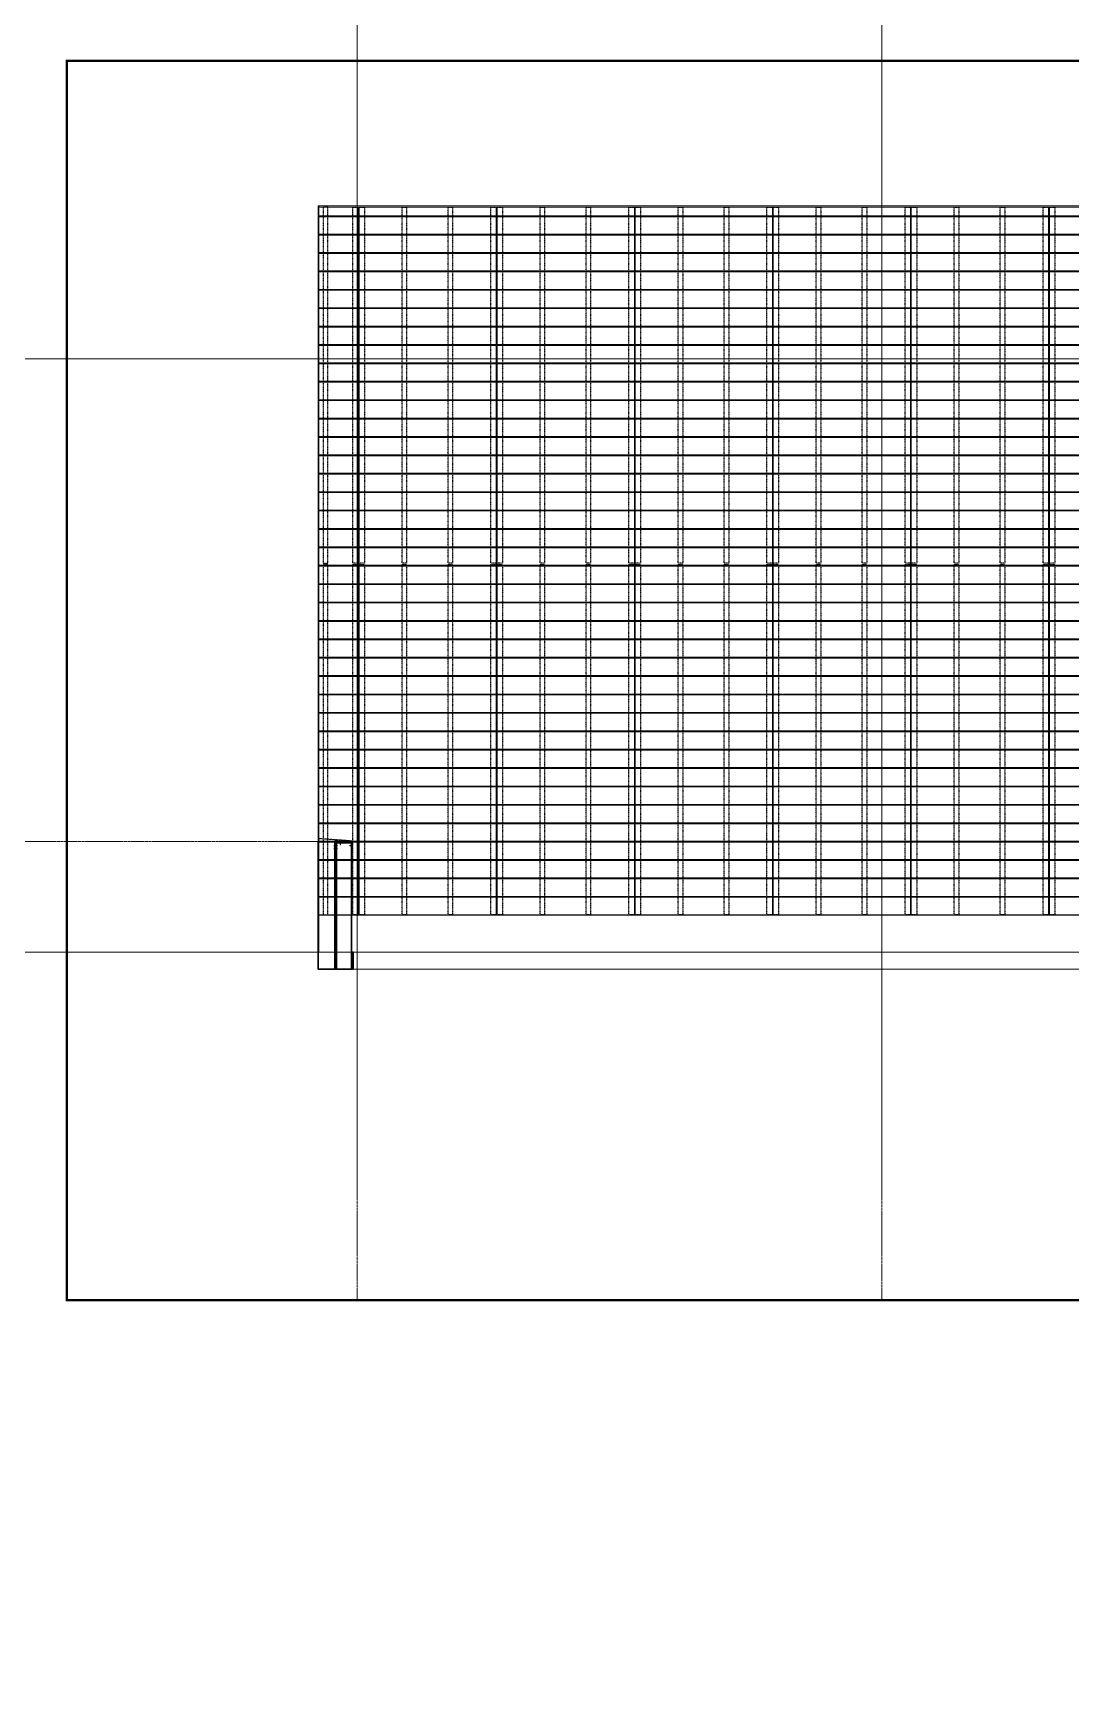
# Model space of a CAD drawing. Header units: inches. Extents: x 841 to 14369, y -4386 to -3225.
# Drawn here: x 12429 to 12880, y -4365 to -3639 of the extents above; entities that cross this region are included whole.
import ezdxf
from ezdxf.xclip import XClip

# ---------------------------------------------------------------- set-up
doc = ezdxf.new("R2010")
doc.units = ezdxf.units.IN
doc.header["$MEASUREMENT"] = 0
doc.header["$XCLIPFRAME"] = 0
for name, pattern in [('INC-200$0$NBK_CenterX2', [1.083333, 0.666667, -0.125, 0.166667, -0.125]), ('NBK_Center2', [0.270833, 0.166667, -0.03125, 0.041667, -0.03125]), ('NBK_CenterX2', [1.083333, 0.666667, -0.125, 0.166667, -0.125]), ('NBK_Hidden', [0.125, 0.083333, -0.041667]), ('NBK_Hidden2', [0.0625, 0.041667, -0.020833])]:
    doc.linetypes.add(name, pattern=pattern)
doc.layers.get('Defpoints').update_dxf_attribs({"color": 250, "lineweight": 0})
for name, color, linetype, lineweight in [('!Arch2', 8, 'Continuous', 9), ('!Extrusion', 140, 'Continuous', 25), ('!Gridline', 112, 'NBK_CenterX2', 5), ('!Hatch', 8, 'Continuous', 5), ('!Linetype_Center2', 222, 'NBK_Center2', 9), ('!Misc1', 254, 'Continuous', 5), ('!Misc2', 252, 'NBK_Hidden2', 5), ('!Terracotta', 31, 'Continuous', 20), ('INC-200$0$!Gridline', 112, 'INC-200$0$NBK_CenterX2', 5)]:
    doc.layers.add(name, color=color, linetype=linetype, lineweight=lineweight)
doc.layers.add('!Viewport', color=250, linetype='Continuous', lineweight=0, plot=False)

# ---------------------------------------------------------------- blocks, each defined once
blk = doc.blocks.new('A$C5F5E0522')
for p, q in [((-1332.01, -364.16), (-1332.01, 165.69)), ((-1104.01, -364.16), (-1104.01, 165.69)), ((442.95, 0), (-1655, 0)), ((-1655, -258), (442.95, -258))]:
    blk.add_line(p, q)
blk = doc.blocks.new('A$C5F5E09E8')
at = {"layer": '!Extrusion', "linetype": 'NBK_Hidden'}
for points in [[(-1116.81, -88.92), (-1116.81, 66), (-1118.84, 66), (-1118.84, -88.92)], [(-1105.91, -88.92), (-1105.91, 66), (-1100.84, 66), (-1100.84, -88.92)], [(-1084.51, -88.92), (-1084.51, 66), (-1082.56, 66), (-1082.56, -88.92)], [(-1064.51, -88.92), (-1064.51, 66), (-1062.56, 66), (-1062.56, -88.92)], [(-1045.91, -88.92), (-1045.91, 66), (-1040.84, 66), (-1040.84, -88.92)], [(-1024.51, -88.92), (-1024.51, 66), (-1022.56, 66), (-1022.56, -88.92)], [(-1004.51, -88.92), (-1004.51, 66), (-1002.56, 66), (-1002.56, -88.92)], [(-985.91, -88.92), (-985.91, 66), (-980.84, 66), (-980.84, -88.92)], [(-964.51, -88.92), (-964.51, 66), (-962.56, 66), (-962.56, -88.92)], [(-944.51, -88.92), (-944.51, 66), (-942.56, 66), (-942.56, -88.92)], [(-925.91, -88.92), (-925.91, 66), (-920.84, 66), (-920.84, -88.92)], [(-904.51, -88.92), (-904.51, 66), (-902.56, 66), (-902.56, -88.92)], [(-884.51, -88.92), (-884.51, 66), (-882.56, 66), (-882.56, -88.92)], [(-865.91, -88.92), (-865.91, 66), (-860.84, 66), (-860.84, -88.92)], [(-844.51, -88.92), (-844.51, 66), (-842.56, 66), (-842.56, -88.92)], [(-824.51, -88.92), (-824.51, 66), (-822.56, 66), (-822.56, -88.92)], [(-805.91, -88.92), (-805.91, 66), (-800.84, 66), (-800.84, -88.92)], [(-1118.84, -89.42), (-1118.84, -241.8), (-1116.81, -241.8), (-1116.81, -89.42)], [(-1100.84, -89.42), (-1100.84, -241.8), (-1105.91, -241.8), (-1105.91, -89.42)], [(-1082.56, -89.42), (-1082.56, -241.8), (-1084.51, -241.8), (-1084.51, -89.42)], [(-1062.56, -89.42), (-1062.56, -241.8), (-1064.51, -241.8), (-1064.51, -89.42)], [(-1040.84, -89.42), (-1040.84, -241.8), (-1045.91, -241.8), (-1045.91, -89.42)], [(-1022.56, -89.42), (-1022.56, -241.8), (-1024.51, -241.8), (-1024.51, -89.42)], [(-1002.56, -89.42), (-1002.56, -241.8), (-1004.51, -241.8), (-1004.51, -89.42)], [(-980.84, -89.42), (-980.84, -241.8), (-985.91, -241.8), (-985.91, -89.42)], [(-962.56, -89.42), (-962.56, -241.8), (-964.51, -241.8), (-964.51, -89.42)], [(-942.56, -89.42), (-942.56, -241.8), (-944.51, -241.8), (-944.51, -89.42)], [(-920.84, -89.42), (-920.84, -241.8), (-925.91, -241.8), (-925.91, -89.42)], [(-902.56, -89.42), (-902.56, -241.8), (-904.51, -241.8), (-904.51, -89.42)], [(-882.56, -89.42), (-882.56, -241.8), (-884.51, -241.8), (-884.51, -89.42)], [(-860.84, -89.42), (-860.84, -241.8), (-865.91, -241.8), (-865.91, -89.42)], [(-842.56, -89.42), (-842.56, -241.8), (-844.51, -241.8), (-844.51, -89.42)], [(-822.56, -89.42), (-822.56, -241.8), (-824.51, -241.8), (-824.51, -89.42)], [(-800.84, -89.42), (-800.84, -241.8), (-805.91, -241.8), (-805.91, -89.42)]]:
    blk.add_lwpolyline(points, close=True, dxfattribs=at)
blk = doc.blocks.new('*U831')
at = {"color": 0, "linetype": 'ByBlock'}
for p, q in [((0.1, -0.01), (-0.1, -0.04)), ((0.1, -0.07), (-0.1, -0.1)), ((0.1, -0.14), (-0.1, -0.16)), ((0.1, -0.2), (-0.1, -0.22)), ((0.1, -0.26), (-0.1, -0.29)), ((0.1, -0.32), (-0.1, -0.35)), ((0.1, -0.39), (-0.1, -0.41)), ((0.1, -0.45), (-0.1, -0.47)), ((0.1, -0.51), (-0.1, -0.54)), ((0.1, -0.57), (-0.1, -0.6)), ((0.1, -0.64), (-0.1, -0.66)), ((0.1, -0.7), (-0.1, -0.72)), ((0.02, -0.75), (-0.01, -0.93)), ((0, -1), (-0.01, -0.93)), ((0.08, -0.75), (0, -1))]:
    blk.add_line(p, q, dxfattribs=at)
blk.add_lwpolyline([(-0.17, 0.06), (0.17, 0.06, -0.999262), (0.17, 0), (-0.17, 0, -1.000932)], format="xyb", close=True)
for points in [[(0.07, 0), (-0.07, 0), (-0.07, -0.02)], [(0.07, 0), (0.1, -0.01), (0.07, -0.03), (0.07, -0.06)], [(-0.07, -0.08), (-0.07, -0.05), (-0.1, -0.04), (-0.07, -0.02)], [(-0.07, -0.14), (-0.07, -0.11), (-0.1, -0.1), (-0.07, -0.08)], [(-0.07, -0.2), (-0.07, -0.17), (-0.1, -0.16), (-0.07, -0.14)], [(-0.07, -0.27), (-0.07, -0.23), (-0.1, -0.22), (-0.07, -0.2)], [(-0.07, -0.33), (-0.07, -0.3), (-0.1, -0.29), (-0.07, -0.27)], [(-0.07, -0.39), (-0.07, -0.36), (-0.1, -0.35), (-0.07, -0.33)], [(-0.07, -0.45), (-0.07, -0.42), (-0.1, -0.41), (-0.07, -0.39)], [(-0.07, -0.52), (-0.07, -0.48), (-0.1, -0.47), (-0.07, -0.45)], [(-0.07, -0.58), (-0.07, -0.55), (-0.1, -0.54), (-0.07, -0.52)], [(-0.07, -0.64), (-0.07, -0.61), (-0.1, -0.6), (-0.07, -0.58)], [(-0.07, -0.7), (-0.07, -0.67), (-0.1, -0.66), (-0.07, -0.64)], [(-0.07, -0.77), (-0.07, -0.73), (-0.1, -0.72), (-0.07, -0.7)], [(0.07, -0.75), (0.08, -0.75), (0.08, -0.93), (0, -1), (-0.08, -0.93), (-0.08, -0.75), (-0.07, -0.75), (-0.07, -0.77)], [(0.07, -0.06), (0.1, -0.07), (0.07, -0.09), (0.07, -0.12)], [(0.07, -0.12), (0.1, -0.14), (0.07, -0.15), (0.07, -0.19)], [(0.07, -0.19), (0.1, -0.2), (0.07, -0.22), (0.07, -0.25)], [(0.07, -0.25), (0.1, -0.26), (0.07, -0.28), (0.07, -0.31)], [(0.07, -0.31), (0.1, -0.32), (0.07, -0.34), (0.07, -0.38)], [(0.07, -0.38), (0.1, -0.39), (0.07, -0.41), (0.07, -0.44)], [(0.07, -0.44), (0.1, -0.45), (0.07, -0.47), (0.07, -0.5)], [(0.07, -0.5), (0.1, -0.51), (0.07, -0.53), (0.07, -0.56)], [(0.07, -0.56), (0.1, -0.57), (0.07, -0.59), (0.07, -0.62)], [(0.07, -0.62), (0.1, -0.64), (0.07, -0.66), (0.07, -0.69)], [(0.07, -0.69), (0.1, -0.7), (0.07, -0.72), (0.07, -0.75)]]:
    blk.add_lwpolyline(points, dxfattribs=at)
for centre, radius, start, end in [((-0.04, -0.93), 0.0417, 132.5802, 180.5455), ((-0.05, -0.94), 0.0414, 11.0573, 109.1534)]:
    blk.add_arc(centre, radius, start, end, dxfattribs=at)
blk = doc.blocks.new('A$C5E8AE244')
at = {"layer": '!Hatch', "const_width": 0.0625}
blk.add_lwpolyline([(-6.42, 1.19), (-7.43, 1.26)], dxfattribs=at)
at = {"layer": '!Hatch'}
blk.add_lwpolyline([(-6.42, 1.15), (-7.44, 1.22), (-7.43, 1.3), (-6.42, 1.23)], close=True, dxfattribs=at)
at = {"layer": '!Misc1'}
blk.add_lwpolyline([(-14.49, 1.83), (-14.49, 1.87), (-14.45, 1.87)], dxfattribs=at)
at = {"layer": '!Misc2'}
for p, q in [((0.31, 0.19), (0.19, -2.12)), ((0.31, -2.12), (0.19, 0.19))]:
    blk.add_line(p, q, dxfattribs=at)
blk.add_lwpolyline([(0.39, -2.12), (0.39, 0.83), (-14.45, 1.87, 0.434812), (-14.49, 1.83), (-14.49, 0.45, 0.645045), (-14.43, 0.42), (-14.1, 0.71), (-14.15, 0.77), (-14.35, 0.6, -0.645045), (-14.41, 0.63), (-14.41, 1.74, -0.434812), (-14.37, 1.78), (0.31, 0.76), (0.31, -2.12)], format="xyb", close=True, dxfattribs=at)
for points in [[(-4.37, 0.19), (-5.37, 0.19), (-6.45, 1.09), (-7.44, 1.16), (-7.44, 1.22), (-6.42, 1.15), (-5.35, 0.25), (-4.37, 0.25)], [(0.13, -2.81), (0.13, 0.12), (-7.37, 0.12), (-7.37, -2.94), (-7.43, -2.94), (-7.43, 0.19), (0.13, 0.19), (0.19, 0.19), (0.19, -2.81)], [(0.19, 0.19), (0.31, 0.19), (0.31, -2.12), (0.19, -2.12)]]:
    blk.add_lwpolyline(points, close=True, dxfattribs=at)
at = {"layer": '!Misc2', "xscale": -1.279102632693, "yscale": 1.279102632693, "zscale": 1.279102632693}
blk.add_blockref('*U831', (-4.88, 0.25), dxfattribs=at)
at = {"layer": '!Misc2', "yscale": 1.279102632693, "zscale": 1.279102632693}
for p, xscale, rotation in [((-7.47, -1.24), -1.279102632693, 90), ((-7.47, -2.54), -1.279102632693, 90), ((0.39, -1.25), 1.279102632693, 270)]:
    blk.add_blockref('*U831', p, dxfattribs=dict(at, xscale=xscale, rotation=rotation))
blk = doc.blocks.new('A$C5F5E0AD2')
for p, q in [((-629.76, 324.5), (-1348.97, 324.5)), ((-1348.97, 324.5), (-1348.97, 0)), ((-1348.76, 0), (-1348.76, 324.5))]:
    blk.add_line(p, q)
at = {"lineweight": 30}
for p, q in [((-1341.73, 47.54), (-1341.73, -7.5)), ((-1341.1, 47.54), (-1341.1, -7.5)), ((-1334.48, -7.5), (-1334.48, 47.54)), ((-1334.48, 0), (-1333.73, 0)), ((-1333.73, 0), (-1333.73, -7.5))]:
    blk.add_line(p, q, dxfattribs=at)
for points in [[(-1348.97, 48), (-1348.97, -7.5), (-1333.73, -7.5)], [(-1334.48, 47.54), (-1341.73, 47.54)]]:
    blk.add_lwpolyline(points, dxfattribs=at)
at = {"color": 8, "const_width": 0.125}
blk.add_lwpolyline([(-1334.48, 47.61), (-1341.85, 47.61)], dxfattribs=at)
at = {"linetype": 'NBK_Hidden2'}
blk.add_lwpolyline([(-1341.85, 47.54), (-1334.48, 47.54), (-1334.48, 47.67), (-1341.85, 47.67)], close=True, dxfattribs=at)
for points in [[(-1348.76, 16), (-610.03, 16), (-610.03, 0), (-1348.76, 0)], [(-1333.73, 0), (-610.78, 0), (-610.78, -7.5), (-1333.73, -7.5)]]:
    blk.add_lwpolyline(points, close=True)
blk.add_blockref('A$C5E8AE244', (-1334.48, 47.55))
blk = doc.blocks.new('A$C5EC25172')
at = {"layer": '!Linetype_Center2'}
for p, q in [((-1331.39, 66), (-1331.39, -242)), ((-1271.39, 66), (-1271.39, -242)), ((-1211.39, 66), (-1211.39, -242)), ((-1151.39, 66), (-1151.39, -242)), ((-1091.39, 66), (-1091.39, -242)), ((-1031.39, 66), (-1031.39, -242)), ((-1348.76, 62), (-629.76, 62)), ((-1348.76, 46), (-629.76, 46)), ((-1348.76, 38), (-629.76, 38)), ((-1348.76, 22), (-629.76, 22)), ((-1348.76, 14), (-629.76, 14)), ((-1348.76, -2), (-629.76, -2)), ((-1348.76, -10), (-629.76, -10)), ((-1348.76, -26), (-629.76, -26)), ((-1348.76, -34), (-629.76, -34)), ((-1348.76, -50), (-629.76, -50)), ((-1348.76, -58), (-629.76, -58)), ((-1348.76, -74), (-629.76, -74)), ((-1348.76, -82), (-629.76, -82)), ((-1348.76, -98), (-629.76, -98)), ((-1348.76, -106), (-629.76, -106)), ((-1348.76, -122), (-880.01, -122)), ((-1348.76, -130), (-880.01, -130)), ((-1348.76, -138), (-880.01, -138)), ((-1348.76, -146), (-880.01, -146)), ((-1348.76, -154), (-880.01, -154)), ((-1348.76, -162), (-880.01, -162)), ((-1348.76, -170), (-880.01, -170)), ((-1348.76, -178), (-880.01, -178)), ((-1348.76, -186), (-880.01, -186)), ((-1348.76, -194), (-880.01, -194)), ((-1348.76, -202), (-880.01, -202)), ((-1348.76, -210), (-880.01, -210)), ((-1348.76, -218), (-880.01, -218)), ((-1348.76, -226), (-880.01, -226)), ((-1348.76, -234), (-880.01, -234)), ((-1348.76, -242), (-880.01, -242))]:
    blk.add_line(p, q, dxfattribs=at)
at = {"layer": '!Terracotta'}
for points in [[(-1331.58, 66), (-1348.76, 66), (-1348.76, 62.2), (-1331.58, 62.2)], [(-1331.2, 66), (-1271.58, 66), (-1271.58, 62.2), (-1331.2, 62.2)], [(-1211.58, 66), (-1271.2, 66), (-1271.2, 62.2), (-1211.58, 62.2)], [(-1211.2, 66), (-1151.58, 66), (-1151.58, 62.2), (-1211.2, 62.2)], [(-1091.58, 66), (-1151.2, 66), (-1151.2, 62.2), (-1091.58, 62.2)], [(-1091.2, 66), (-1031.58, 66), (-1031.58, 62.2), (-1091.2, 62.2)], [(-1031.2, 66), (-971.58, 66), (-971.58, 62.2), (-1031.2, 62.2)], [(-1331.58, 54.19), (-1348.76, 54.19), (-1348.76, 61.8), (-1331.58, 61.8)], [(-1331.2, 54.19), (-1271.58, 54.19), (-1271.58, 61.8), (-1331.2, 61.8)], [(-1211.58, 54.19), (-1271.2, 54.19), (-1271.2, 61.8), (-1211.58, 61.8)], [(-1211.2, 54.19), (-1151.58, 54.19), (-1151.58, 61.8), (-1211.2, 61.8)], [(-1091.58, 54.19), (-1151.2, 54.19), (-1151.2, 61.8), (-1091.58, 61.8)], [(-1091.2, 54.19), (-1031.58, 54.19), (-1031.58, 61.8), (-1091.2, 61.8)], [(-1031.2, 54.19), (-971.58, 54.19), (-971.58, 61.8), (-1031.2, 61.8)], [(-1331.58, 53.81), (-1348.76, 53.81), (-1348.76, 46.2), (-1331.58, 46.2)], [(-1331.2, 53.81), (-1271.58, 53.81), (-1271.58, 46.2), (-1331.2, 46.2)], [(-1211.58, 53.81), (-1271.2, 53.81), (-1271.2, 46.2), (-1211.58, 46.2)], [(-1211.2, 53.81), (-1151.58, 53.81), (-1151.58, 46.2), (-1211.2, 46.2)], [(-1091.58, 53.81), (-1151.2, 53.81), (-1151.2, 46.2), (-1091.58, 46.2)], [(-1091.2, 53.81), (-1031.58, 53.81), (-1031.58, 46.2), (-1091.2, 46.2)], [(-1031.2, 53.81), (-971.58, 53.81), (-971.58, 46.2), (-1031.2, 46.2)], [(-1331.58, 45.81), (-1348.76, 45.81), (-1348.76, 38.2), (-1331.58, 38.2)], [(-1331.2, 45.81), (-1271.58, 45.81), (-1271.58, 38.2), (-1331.2, 38.2)], [(-1211.58, 45.81), (-1271.2, 45.81), (-1271.2, 38.2), (-1211.58, 38.2)], [(-1211.2, 45.81), (-1151.58, 45.81), (-1151.58, 38.2), (-1211.2, 38.2)], [(-1091.58, 45.81), (-1151.2, 45.81), (-1151.2, 38.2), (-1091.58, 38.2)], [(-1091.2, 45.81), (-1031.58, 45.81), (-1031.58, 38.2), (-1091.2, 38.2)], [(-1031.2, 45.81), (-971.58, 45.81), (-971.58, 38.2), (-1031.2, 38.2)], [(-1331.58, 37.81), (-1348.76, 37.81), (-1348.76, 30.2), (-1331.58, 30.2)], [(-1331.2, 37.81), (-1271.58, 37.81), (-1271.58, 30.2), (-1331.2, 30.2)], [(-1211.58, 37.81), (-1271.2, 37.81), (-1271.2, 30.2), (-1211.58, 30.2)], [(-1211.2, 37.81), (-1151.58, 37.81), (-1151.58, 30.2), (-1211.2, 30.2)], [(-1091.58, 37.81), (-1151.2, 37.81), (-1151.2, 30.2), (-1091.58, 30.2)], [(-1091.2, 37.81), (-1031.58, 37.81), (-1031.58, 30.2), (-1091.2, 30.2)], [(-1031.2, 37.81), (-971.58, 37.81), (-971.58, 30.2), (-1031.2, 30.2)], [(-1331.58, 29.81), (-1348.76, 29.81), (-1348.76, 22.2), (-1331.58, 22.2)], [(-1331.2, 29.81), (-1271.58, 29.81), (-1271.58, 22.2), (-1331.2, 22.2)], [(-1211.58, 29.81), (-1271.2, 29.81), (-1271.2, 22.2), (-1211.58, 22.2)], [(-1211.2, 29.81), (-1151.58, 29.81), (-1151.58, 22.2), (-1211.2, 22.2)], [(-1091.58, 29.81), (-1151.2, 29.81), (-1151.2, 22.2), (-1091.58, 22.2)], [(-1091.2, 29.81), (-1031.58, 29.81), (-1031.58, 22.2), (-1091.2, 22.2)], [(-1031.2, 29.81), (-971.58, 29.81), (-971.58, 22.2), (-1031.2, 22.2)], [(-1331.58, 21.81), (-1348.76, 21.81), (-1348.76, 14.2), (-1331.58, 14.2)], [(-1331.2, 21.81), (-1271.58, 21.81), (-1271.58, 14.2), (-1331.2, 14.2)], [(-1211.58, 21.81), (-1271.2, 21.81), (-1271.2, 14.2), (-1211.58, 14.2)], [(-1211.2, 21.81), (-1151.58, 21.81), (-1151.58, 14.2), (-1211.2, 14.2)], [(-1091.58, 21.81), (-1151.2, 21.81), (-1151.2, 14.2), (-1091.58, 14.2)], [(-1091.2, 21.81), (-1031.58, 21.81), (-1031.58, 14.2), (-1091.2, 14.2)], [(-1031.2, 21.81), (-971.58, 21.81), (-971.58, 14.2), (-1031.2, 14.2)], [(-1331.58, 13.81), (-1348.76, 13.81), (-1348.76, 6.2), (-1331.58, 6.2)], [(-1331.2, 13.81), (-1271.58, 13.81), (-1271.58, 6.2), (-1331.2, 6.2)], [(-1211.58, 13.81), (-1271.2, 13.81), (-1271.2, 6.2), (-1211.58, 6.2)], [(-1211.2, 13.81), (-1151.58, 13.81), (-1151.58, 6.2), (-1211.2, 6.2)], [(-1091.58, 13.81), (-1151.2, 13.81), (-1151.2, 6.2), (-1091.58, 6.2)], [(-1091.2, 13.81), (-1031.58, 13.81), (-1031.58, 6.2), (-1091.2, 6.2)], [(-1031.2, 13.81), (-971.58, 13.81), (-971.58, 6.2), (-1031.2, 6.2)], [(-1331.58, 5.81), (-1348.76, 5.81), (-1348.76, -1.8), (-1331.58, -1.8)], [(-1331.2, 5.81), (-1271.58, 5.81), (-1271.58, -1.8), (-1331.2, -1.8)], [(-1211.58, 5.81), (-1271.2, 5.81), (-1271.2, -1.8), (-1211.58, -1.8)], [(-1211.2, 5.81), (-1151.58, 5.81), (-1151.58, -1.8), (-1211.2, -1.8)], [(-1091.58, 5.81), (-1151.2, 5.81), (-1151.2, -1.8), (-1091.58, -1.8)], [(-1091.2, 5.81), (-1031.58, 5.81), (-1031.58, -1.8), (-1091.2, -1.8)], [(-1031.2, 5.81), (-971.58, 5.81), (-971.58, -1.8), (-1031.2, -1.8)], [(-1331.58, -2.19), (-1348.76, -2.19), (-1348.76, -9.8), (-1331.58, -9.8)], [(-1331.2, -2.19), (-1271.58, -2.19), (-1271.58, -9.8), (-1331.2, -9.8)], [(-1211.58, -2.19), (-1271.2, -2.19), (-1271.2, -9.8), (-1211.58, -9.8)], [(-1211.2, -2.19), (-1151.58, -2.19), (-1151.58, -9.8), (-1211.2, -9.8)], [(-1091.58, -2.19), (-1151.2, -2.19), (-1151.2, -9.8), (-1091.58, -9.8)], [(-1091.2, -2.19), (-1031.58, -2.19), (-1031.58, -9.8), (-1091.2, -9.8)], [(-1031.2, -2.19), (-971.58, -2.19), (-971.58, -9.8), (-1031.2, -9.8)], [(-1331.58, -10.19), (-1348.76, -10.19), (-1348.76, -17.8), (-1331.58, -17.8)], [(-1331.2, -10.19), (-1271.58, -10.19), (-1271.58, -17.8), (-1331.2, -17.8)], [(-1211.58, -10.19), (-1271.2, -10.19), (-1271.2, -17.8), (-1211.58, -17.8)], [(-1211.2, -10.19), (-1151.58, -10.19), (-1151.58, -17.8), (-1211.2, -17.8)], [(-1091.58, -10.19), (-1151.2, -10.19), (-1151.2, -17.8), (-1091.58, -17.8)], [(-1091.2, -10.19), (-1031.58, -10.19), (-1031.58, -17.8), (-1091.2, -17.8)], [(-1031.2, -10.19), (-971.58, -10.19), (-971.58, -17.8), (-1031.2, -17.8)], [(-1331.58, -18.19), (-1348.76, -18.19), (-1348.76, -25.8), (-1331.58, -25.8)], [(-1331.2, -18.19), (-1271.58, -18.19), (-1271.58, -25.8), (-1331.2, -25.8)], [(-1211.58, -18.19), (-1271.2, -18.19), (-1271.2, -25.8), (-1211.58, -25.8)], [(-1211.2, -18.19), (-1151.58, -18.19), (-1151.58, -25.8), (-1211.2, -25.8)], [(-1091.58, -18.19), (-1151.2, -18.19), (-1151.2, -25.8), (-1091.58, -25.8)], [(-1091.2, -18.19), (-1031.58, -18.19), (-1031.58, -25.8), (-1091.2, -25.8)], [(-1031.2, -18.19), (-971.58, -18.19), (-971.58, -25.8), (-1031.2, -25.8)], [(-1331.58, -26.19), (-1348.76, -26.19), (-1348.76, -33.8), (-1331.58, -33.8)], [(-1331.2, -26.19), (-1271.58, -26.19), (-1271.58, -33.8), (-1331.2, -33.8)], [(-1211.58, -26.19), (-1271.2, -26.19), (-1271.2, -33.8), (-1211.58, -33.8)], [(-1211.2, -26.19), (-1151.58, -26.19), (-1151.58, -33.8), (-1211.2, -33.8)], [(-1091.58, -26.19), (-1151.2, -26.19), (-1151.2, -33.8), (-1091.58, -33.8)], [(-1091.2, -26.19), (-1031.58, -26.19), (-1031.58, -33.8), (-1091.2, -33.8)], [(-1031.2, -26.19), (-971.58, -26.19), (-971.58, -33.8), (-1031.2, -33.8)], [(-1331.58, -34.19), (-1348.76, -34.19), (-1348.76, -41.8), (-1331.58, -41.8)], [(-1331.2, -34.19), (-1271.58, -34.19), (-1271.58, -41.8), (-1331.2, -41.8)], [(-1211.58, -34.19), (-1271.2, -34.19), (-1271.2, -41.8), (-1211.58, -41.8)], [(-1211.2, -34.19), (-1151.58, -34.19), (-1151.58, -41.8), (-1211.2, -41.8)], [(-1091.58, -34.19), (-1151.2, -34.19), (-1151.2, -41.8), (-1091.58, -41.8)], [(-1091.2, -34.19), (-1031.58, -34.19), (-1031.58, -41.8), (-1091.2, -41.8)], [(-1031.2, -34.19), (-971.58, -34.19), (-971.58, -41.8), (-1031.2, -41.8)], [(-1331.58, -42.19), (-1348.76, -42.19), (-1348.76, -49.8), (-1331.58, -49.8)], [(-1331.2, -42.19), (-1271.58, -42.19), (-1271.58, -49.8), (-1331.2, -49.8)], [(-1211.58, -42.19), (-1271.2, -42.19), (-1271.2, -49.8), (-1211.58, -49.8)], [(-1211.2, -42.19), (-1151.58, -42.19), (-1151.58, -49.8), (-1211.2, -49.8)], [(-1091.58, -42.19), (-1151.2, -42.19), (-1151.2, -49.8), (-1091.58, -49.8)], [(-1091.2, -42.19), (-1031.58, -42.19), (-1031.58, -49.8), (-1091.2, -49.8)], [(-1031.2, -42.19), (-971.58, -42.19), (-971.58, -49.8), (-1031.2, -49.8)], [(-1331.58, -50.19), (-1348.76, -50.19), (-1348.76, -57.8), (-1331.58, -57.8)], [(-1331.2, -50.19), (-1271.58, -50.19), (-1271.58, -57.8), (-1331.2, -57.8)], [(-1211.58, -50.19), (-1271.2, -50.19), (-1271.2, -57.8), (-1211.58, -57.8)], [(-1211.2, -50.19), (-1151.58, -50.19), (-1151.58, -57.8), (-1211.2, -57.8)], [(-1091.58, -50.19), (-1151.2, -50.19), (-1151.2, -57.8), (-1091.58, -57.8)], [(-1091.2, -50.19), (-1031.58, -50.19), (-1031.58, -57.8), (-1091.2, -57.8)], [(-1031.2, -50.19), (-971.58, -50.19), (-971.58, -57.8), (-1031.2, -57.8)], [(-1331.58, -58.19), (-1348.76, -58.19), (-1348.76, -65.8), (-1331.58, -65.8)], [(-1331.2, -58.19), (-1271.58, -58.19), (-1271.58, -65.8), (-1331.2, -65.8)], [(-1211.58, -58.19), (-1271.2, -58.19), (-1271.2, -65.8), (-1211.58, -65.8)], [(-1211.2, -58.19), (-1151.58, -58.19), (-1151.58, -65.8), (-1211.2, -65.8)], [(-1091.58, -58.19), (-1151.2, -58.19), (-1151.2, -65.8), (-1091.58, -65.8)], [(-1091.2, -58.19), (-1031.58, -58.19), (-1031.58, -65.8), (-1091.2, -65.8)], [(-1031.2, -58.19), (-971.58, -58.19), (-971.58, -65.8), (-1031.2, -65.8)], [(-1331.58, -66.19), (-1348.76, -66.19), (-1348.76, -73.8), (-1331.58, -73.8)], [(-1331.2, -66.19), (-1271.58, -66.19), (-1271.58, -73.8), (-1331.2, -73.8)], [(-1211.58, -66.19), (-1271.2, -66.19), (-1271.2, -73.8), (-1211.58, -73.8)], [(-1211.2, -66.19), (-1151.58, -66.19), (-1151.58, -73.8), (-1211.2, -73.8)], [(-1091.58, -66.19), (-1151.2, -66.19), (-1151.2, -73.8), (-1091.58, -73.8)], [(-1091.2, -66.19), (-1031.58, -66.19), (-1031.58, -73.8), (-1091.2, -73.8)], [(-1031.2, -66.19), (-971.58, -66.19), (-971.58, -73.8), (-1031.2, -73.8)], [(-1331.58, -74.19), (-1348.76, -74.19), (-1348.76, -81.8), (-1331.58, -81.8)], [(-1331.2, -74.19), (-1271.58, -74.19), (-1271.58, -81.8), (-1331.2, -81.8)], [(-1211.58, -74.19), (-1271.2, -74.19), (-1271.2, -81.8), (-1211.58, -81.8)], [(-1211.2, -74.19), (-1151.58, -74.19), (-1151.58, -81.8), (-1211.2, -81.8)], [(-1091.58, -74.19), (-1151.2, -74.19), (-1151.2, -81.8), (-1091.58, -81.8)], [(-1091.2, -74.19), (-1031.58, -74.19), (-1031.58, -81.8), (-1091.2, -81.8)], [(-1031.2, -74.19), (-971.58, -74.19), (-971.58, -81.8), (-1031.2, -81.8)], [(-1331.58, -82.19), (-1348.76, -82.19), (-1348.76, -89.8), (-1331.58, -89.8)], [(-1331.2, -82.19), (-1271.58, -82.19), (-1271.58, -89.8), (-1331.2, -89.8)], [(-1211.58, -82.19), (-1271.2, -82.19), (-1271.2, -89.8), (-1211.58, -89.8)], [(-1211.2, -82.19), (-1151.58, -82.19), (-1151.58, -89.8), (-1211.2, -89.8)], [(-1091.58, -82.19), (-1151.2, -82.19), (-1151.2, -89.8), (-1091.58, -89.8)], [(-1091.2, -82.19), (-1031.58, -82.19), (-1031.58, -89.8), (-1091.2, -89.8)], [(-1031.2, -82.19), (-971.58, -82.19), (-971.58, -89.8), (-1031.2, -89.8)], [(-1331.58, -90.19), (-1348.76, -90.19), (-1348.76, -97.8), (-1331.58, -97.8)], [(-1331.2, -90.19), (-1271.58, -90.19), (-1271.58, -97.8), (-1331.2, -97.8)], [(-1211.58, -90.19), (-1271.2, -90.19), (-1271.2, -97.8), (-1211.58, -97.8)], [(-1211.2, -90.19), (-1151.58, -90.19), (-1151.58, -97.8), (-1211.2, -97.8)], [(-1091.58, -90.19), (-1151.2, -90.19), (-1151.2, -97.8), (-1091.58, -97.8)], [(-1091.2, -90.19), (-1031.58, -90.19), (-1031.58, -97.8), (-1091.2, -97.8)], [(-1031.2, -90.19), (-971.58, -90.19), (-971.58, -97.8), (-1031.2, -97.8)], [(-1331.58, -98.19), (-1348.76, -98.19), (-1348.76, -105.8), (-1331.58, -105.8)], [(-1331.2, -98.19), (-1271.58, -98.19), (-1271.58, -105.8), (-1331.2, -105.8)], [(-1211.58, -98.19), (-1271.2, -98.19), (-1271.2, -105.8), (-1211.58, -105.8)], [(-1211.2, -98.19), (-1151.58, -98.19), (-1151.58, -105.8), (-1211.2, -105.8)], [(-1091.58, -98.19), (-1151.2, -98.19), (-1151.2, -105.8), (-1091.58, -105.8)], [(-1091.2, -98.19), (-1031.58, -98.19), (-1031.58, -105.8), (-1091.2, -105.8)], [(-1031.2, -98.19), (-971.58, -98.19), (-971.58, -105.8), (-1031.2, -105.8)], [(-1331.58, -106.19), (-1348.76, -106.19), (-1348.76, -113.8), (-1331.58, -113.8)], [(-1331.2, -106.19), (-1271.58, -106.19), (-1271.58, -113.8), (-1331.2, -113.8)], [(-1211.58, -106.19), (-1271.2, -106.19), (-1271.2, -113.8), (-1211.58, -113.8)], [(-1211.2, -106.19), (-1151.58, -106.19), (-1151.58, -113.8), (-1211.2, -113.8)], [(-1091.58, -106.19), (-1151.2, -106.19), (-1151.2, -113.8), (-1091.58, -113.8)], [(-1091.2, -106.19), (-1031.58, -106.19), (-1031.58, -113.8), (-1091.2, -113.8)], [(-1031.2, -106.19), (-971.58, -106.19), (-971.58, -113.8), (-1031.2, -113.8)], [(-1331.58, -114.19), (-1348.76, -114.19), (-1348.76, -121.8), (-1331.58, -121.8)], [(-1331.2, -114.19), (-1271.58, -114.19), (-1271.58, -121.8), (-1331.2, -121.8)], [(-1211.58, -114.19), (-1271.2, -114.19), (-1271.2, -121.8), (-1211.58, -121.8)], [(-1211.2, -114.19), (-1151.58, -114.19), (-1151.58, -121.8), (-1211.2, -121.8)], [(-1091.58, -114.19), (-1151.2, -114.19), (-1151.2, -121.8), (-1091.58, -121.8)], [(-1091.2, -114.19), (-1031.58, -114.19), (-1031.58, -121.8), (-1091.2, -121.8)], [(-1031.2, -114.19), (-971.58, -114.19), (-971.58, -121.8), (-1031.2, -121.8)], [(-1331.58, -122.19), (-1348.76, -122.19), (-1348.76, -129.8), (-1331.58, -129.8)], [(-1331.2, -122.19), (-1271.58, -122.19), (-1271.58, -129.8), (-1331.2, -129.8)], [(-1211.58, -122.19), (-1271.2, -122.19), (-1271.2, -129.8), (-1211.58, -129.8)], [(-1211.2, -122.19), (-1151.58, -122.19), (-1151.58, -129.8), (-1211.2, -129.8)], [(-1091.58, -122.19), (-1151.2, -122.19), (-1151.2, -129.8), (-1091.58, -129.8)], [(-1091.2, -122.19), (-1031.58, -122.19), (-1031.58, -129.8), (-1091.2, -129.8)], [(-1031.2, -122.19), (-971.58, -122.19), (-971.58, -129.8), (-1031.2, -129.8)], [(-1331.58, -130.19), (-1348.76, -130.19), (-1348.76, -137.8), (-1331.58, -137.8)], [(-1331.2, -130.19), (-1271.58, -130.19), (-1271.58, -137.8), (-1331.2, -137.8)], [(-1211.58, -130.19), (-1271.2, -130.19), (-1271.2, -137.8), (-1211.58, -137.8)], [(-1211.2, -130.19), (-1151.58, -130.19), (-1151.58, -137.8), (-1211.2, -137.8)], [(-1091.58, -130.19), (-1151.2, -130.19), (-1151.2, -137.8), (-1091.58, -137.8)], [(-1091.2, -130.19), (-1031.58, -130.19), (-1031.58, -137.8), (-1091.2, -137.8)], [(-1031.2, -130.19), (-971.58, -130.19), (-971.58, -137.8), (-1031.2, -137.8)], [(-1331.58, -138.19), (-1348.76, -138.19), (-1348.76, -145.8), (-1331.58, -145.8)], [(-1331.2, -138.19), (-1271.58, -138.19), (-1271.58, -145.8), (-1331.2, -145.8)], [(-1211.58, -138.19), (-1271.2, -138.19), (-1271.2, -145.8), (-1211.58, -145.8)], [(-1211.2, -138.19), (-1151.58, -138.19), (-1151.58, -145.8), (-1211.2, -145.8)], [(-1091.58, -138.19), (-1151.2, -138.19), (-1151.2, -145.8), (-1091.58, -145.8)], [(-1091.2, -138.19), (-1031.58, -138.19), (-1031.58, -145.8), (-1091.2, -145.8)], [(-1031.2, -138.19), (-971.58, -138.19), (-971.58, -145.8), (-1031.2, -145.8)], [(-1331.58, -146.19), (-1348.76, -146.19), (-1348.76, -153.8), (-1331.58, -153.8)], [(-1331.2, -146.19), (-1271.58, -146.19), (-1271.58, -153.8), (-1331.2, -153.8)], [(-1211.58, -146.19), (-1271.2, -146.19), (-1271.2, -153.8), (-1211.58, -153.8)], [(-1211.2, -146.19), (-1151.58, -146.19), (-1151.58, -153.8), (-1211.2, -153.8)], [(-1091.58, -146.19), (-1151.2, -146.19), (-1151.2, -153.8), (-1091.58, -153.8)], [(-1091.2, -146.19), (-1031.58, -146.19), (-1031.58, -153.8), (-1091.2, -153.8)], [(-1031.2, -146.19), (-971.58, -146.19), (-971.58, -153.8), (-1031.2, -153.8)], [(-1331.58, -154.19), (-1348.76, -154.19), (-1348.76, -161.8), (-1331.58, -161.8)], [(-1331.2, -154.19), (-1271.58, -154.19), (-1271.58, -161.8), (-1331.2, -161.8)], [(-1211.58, -154.19), (-1271.2, -154.19), (-1271.2, -161.8), (-1211.58, -161.8)], [(-1211.2, -154.19), (-1151.58, -154.19), (-1151.58, -161.8), (-1211.2, -161.8)], [(-1091.58, -154.19), (-1151.2, -154.19), (-1151.2, -161.8), (-1091.58, -161.8)], [(-1091.2, -154.19), (-1031.58, -154.19), (-1031.58, -161.8), (-1091.2, -161.8)], [(-1031.2, -154.19), (-971.58, -154.19), (-971.58, -161.8), (-1031.2, -161.8)], [(-1331.58, -162.19), (-1348.76, -162.19), (-1348.76, -169.8), (-1331.58, -169.8)], [(-1331.2, -162.19), (-1271.58, -162.19), (-1271.58, -169.8), (-1331.2, -169.8)], [(-1211.58, -162.19), (-1271.2, -162.19), (-1271.2, -169.8), (-1211.58, -169.8)], [(-1211.2, -162.19), (-1151.58, -162.19), (-1151.58, -169.8), (-1211.2, -169.8)], [(-1091.58, -162.19), (-1151.2, -162.19), (-1151.2, -169.8), (-1091.58, -169.8)], [(-1091.2, -162.19), (-1031.58, -162.19), (-1031.58, -169.8), (-1091.2, -169.8)], [(-1031.2, -162.19), (-971.58, -162.19), (-971.58, -169.8), (-1031.2, -169.8)], [(-1331.58, -170.19), (-1348.76, -170.19), (-1348.76, -177.8), (-1331.58, -177.8)], [(-1331.2, -170.19), (-1271.58, -170.19), (-1271.58, -177.8), (-1331.2, -177.8)], [(-1211.58, -170.19), (-1271.2, -170.19), (-1271.2, -177.8), (-1211.58, -177.8)], [(-1211.2, -170.19), (-1151.58, -170.19), (-1151.58, -177.8), (-1211.2, -177.8)], [(-1091.58, -170.19), (-1151.2, -170.19), (-1151.2, -177.8), (-1091.58, -177.8)], [(-1091.2, -170.19), (-1031.58, -170.19), (-1031.58, -177.8), (-1091.2, -177.8)], [(-1031.2, -170.19), (-971.58, -170.19), (-971.58, -177.8), (-1031.2, -177.8)], [(-1331.58, -178.19), (-1348.76, -178.19), (-1348.76, -185.8), (-1331.58, -185.8)], [(-1331.2, -178.19), (-1271.58, -178.19), (-1271.58, -185.8), (-1331.2, -185.8)], [(-1211.58, -178.19), (-1271.2, -178.19), (-1271.2, -185.8), (-1211.58, -185.8)], [(-1211.2, -178.19), (-1151.58, -178.19), (-1151.58, -185.8), (-1211.2, -185.8)], [(-1091.58, -178.19), (-1151.2, -178.19), (-1151.2, -185.8), (-1091.58, -185.8)], [(-1091.2, -178.19), (-1031.58, -178.19), (-1031.58, -185.8), (-1091.2, -185.8)], [(-1031.2, -178.19), (-971.58, -178.19), (-971.58, -185.8), (-1031.2, -185.8)], [(-1331.58, -186.19), (-1348.76, -186.19), (-1348.76, -193.8), (-1331.58, -193.8)], [(-1331.2, -186.19), (-1271.58, -186.19), (-1271.58, -193.8), (-1331.2, -193.8)], [(-1211.58, -186.19), (-1271.2, -186.19), (-1271.2, -193.8), (-1211.58, -193.8)], [(-1211.2, -186.19), (-1151.58, -186.19), (-1151.58, -193.8), (-1211.2, -193.8)], [(-1091.58, -186.19), (-1151.2, -186.19), (-1151.2, -193.8), (-1091.58, -193.8)], [(-1091.2, -186.19), (-1031.58, -186.19), (-1031.58, -193.8), (-1091.2, -193.8)], [(-1031.2, -186.19), (-971.58, -186.19), (-971.58, -193.8), (-1031.2, -193.8)], [(-1331.58, -194.19), (-1348.76, -194.19), (-1348.76, -201.8), (-1331.58, -201.8)], [(-1331.2, -194.19), (-1271.58, -194.19), (-1271.58, -201.8), (-1331.2, -201.8)], [(-1211.58, -194.19), (-1271.2, -194.19), (-1271.2, -201.8), (-1211.58, -201.8)], [(-1211.2, -194.19), (-1151.58, -194.19), (-1151.58, -201.8), (-1211.2, -201.8)], [(-1091.58, -194.19), (-1151.2, -194.19), (-1151.2, -201.8), (-1091.58, -201.8)], [(-1091.2, -194.19), (-1031.58, -194.19), (-1031.58, -201.8), (-1091.2, -201.8)], [(-1031.2, -194.19), (-971.58, -194.19), (-971.58, -201.8), (-1031.2, -201.8)], [(-1331.58, -202.19), (-1348.76, -202.19), (-1348.76, -209.8), (-1331.58, -209.8)], [(-1331.2, -202.19), (-1271.58, -202.19), (-1271.58, -209.8), (-1331.2, -209.8)], [(-1211.58, -202.19), (-1271.2, -202.19), (-1271.2, -209.8), (-1211.58, -209.8)], [(-1211.2, -202.19), (-1151.58, -202.19), (-1151.58, -209.8), (-1211.2, -209.8)], [(-1091.58, -202.19), (-1151.2, -202.19), (-1151.2, -209.8), (-1091.58, -209.8)], [(-1091.2, -202.19), (-1031.58, -202.19), (-1031.58, -209.8), (-1091.2, -209.8)], [(-1031.2, -202.19), (-971.58, -202.19), (-971.58, -209.8), (-1031.2, -209.8)], [(-1331.58, -210.19), (-1348.76, -210.19), (-1348.76, -217.8), (-1331.58, -217.8)], [(-1331.2, -210.19), (-1271.58, -210.19), (-1271.58, -217.8), (-1331.2, -217.8)], [(-1211.58, -210.19), (-1271.2, -210.19), (-1271.2, -217.8), (-1211.58, -217.8)], [(-1211.2, -210.19), (-1151.58, -210.19), (-1151.58, -217.8), (-1211.2, -217.8)], [(-1091.58, -210.19), (-1151.2, -210.19), (-1151.2, -217.8), (-1091.58, -217.8)], [(-1091.2, -210.19), (-1031.58, -210.19), (-1031.58, -217.8), (-1091.2, -217.8)], [(-1031.2, -210.19), (-971.58, -210.19), (-971.58, -217.8), (-1031.2, -217.8)], [(-1331.58, -218.19), (-1348.76, -218.19), (-1348.76, -225.8), (-1331.58, -225.8)], [(-1331.2, -218.19), (-1271.58, -218.19), (-1271.58, -225.8), (-1331.2, -225.8)], [(-1211.58, -218.19), (-1271.2, -218.19), (-1271.2, -225.8), (-1211.58, -225.8)], [(-1211.2, -218.19), (-1151.58, -218.19), (-1151.58, -225.8), (-1211.2, -225.8)], [(-1091.58, -218.19), (-1151.2, -218.19), (-1151.2, -225.8), (-1091.58, -225.8)], [(-1091.2, -218.19), (-1031.58, -218.19), (-1031.58, -225.8), (-1091.2, -225.8)], [(-1031.2, -218.19), (-971.58, -218.19), (-971.58, -225.8), (-1031.2, -225.8)], [(-1331.58, -226.19), (-1348.76, -226.19), (-1348.76, -233.8), (-1331.58, -233.8)], [(-1331.2, -226.19), (-1271.58, -226.19), (-1271.58, -233.8), (-1331.2, -233.8)], [(-1211.58, -226.19), (-1271.2, -226.19), (-1271.2, -233.8), (-1211.58, -233.8)], [(-1211.2, -226.19), (-1151.58, -226.19), (-1151.58, -233.8), (-1211.2, -233.8)], [(-1091.58, -226.19), (-1151.2, -226.19), (-1151.2, -233.8), (-1091.58, -233.8)], [(-1091.2, -226.19), (-1031.58, -226.19), (-1031.58, -233.8), (-1091.2, -233.8)], [(-1031.2, -226.19), (-971.58, -226.19), (-971.58, -233.8), (-1031.2, -233.8)], [(-1331.58, -234.19), (-1348.76, -234.19), (-1348.76, -241.8), (-1331.58, -241.8)], [(-1331.2, -234.19), (-1271.58, -234.19), (-1271.58, -241.8), (-1331.2, -241.8)], [(-1211.58, -234.19), (-1271.2, -234.19), (-1271.2, -241.8), (-1211.58, -241.8)], [(-1211.2, -234.19), (-1151.58, -234.19), (-1151.58, -241.8), (-1211.2, -241.8)], [(-1091.58, -234.19), (-1151.2, -234.19), (-1151.2, -241.8), (-1091.58, -241.8)], [(-1091.2, -234.19), (-1031.58, -234.19), (-1031.58, -241.8), (-1091.2, -241.8)], [(-1031.2, -234.19), (-971.58, -234.19), (-971.58, -241.8), (-1031.2, -241.8)]]:
    blk.add_lwpolyline(points, close=True, dxfattribs=at)
blk = doc.blocks.new('GRID_ELEV WEST_W')
at = {"layer": '!Gridline'}
for p, q in [((0.03, -1231.31), (0.03, 403.85)), ((169.68, -1231.31), (169.68, 403.85)), ((-475.94, 8.48), (1164.09, 8.48)), ((-475.94, -147.77), (1164.09, -147.77)), ((-475.94, -183.48), (1164.09, -183.48))]:
    blk.add_line(p, q, dxfattribs=at)

msp = doc.modelspace()

# ---------------------------------------------------------------- linework, layer by layer
at = {"layer": 'Defpoints', "color": 2, "const_width": 1}
msp.add_lwpolyline([(12443.45, -3651.07), (14046.69, -3651.07), (14046.69, -4190.12), (12443.45, -4190.12)], close=True, dxfattribs=at)

# ---------------------------------------------------------------- block references
at = {"layer": '!Arch2', "color": 1}
msp.add_blockref('A$C5F5E0AD2', (13901.72, -4038.72), dxfattribs=at)
at = {"layer": '!Viewport', "color": 1}
msp.add_blockref('A$C5F5E0522', (13901.72, -3780.72), dxfattribs=at)
msp.add_blockref('A$C5EC25172', (13901.72, -3780.72))
at = {"color": 1}
msp.add_blockref('A$C5F5E09E8', (13673.71, -3780.72), dxfattribs=at)
at = {"layer": 'INC-200$0$!Gridline'}
ref = msp.add_blockref('GRID_ELEV WEST_W', (12569.66, -3792.12), dxfattribs=dict(at, xscale=1.344, yscale=1.344, zscale=1.344))
XClip(ref).set_block_clipping_path([(-8786.922099755, -296.1352419663), (1098.9748672036, 683.7940378179)])

doc.saveas('drawing.dxf')
